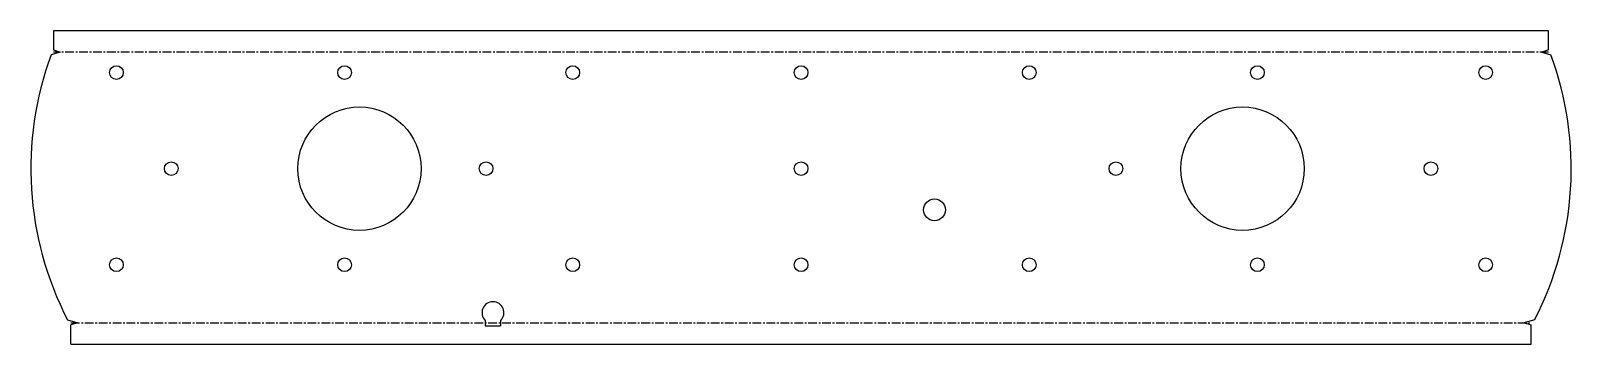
# Model space of a CAD drawing. Extents: x -1173 to 1077, y 321 to 778.
import ezdxf

# ---------------------------------------------------------------- set-up
doc = ezdxf.new("R2010")
doc.units = 0
doc.linetypes.add('CENTERX2', pattern=[20.32, 12.7, -2.54, 2.54, -2.54])
doc.layers.get('0').update_dxf_attribs({"linetype": 'CONTINUOUS'})

msp = doc.modelspace()

# ---------------------------------------------------------------- linework, layer by layer
at = {"color": 7, "linetype": 'CONTINUOUS'}
for p, q in [((-1139.5, 777.8), (-1139.5, 749.9)), ((1044.4, 777.8), (-1139.5, 777.8)), ((1044.4, 749.9), (1044.4, 777.8)), ((-1113.9, 321.1), (-1113.9, 349)), ((1018.8, 321.1), (1018.8, 349)), ((-1113.9, 321.1), (1018.8, 321.1))]:
    msp.add_line(p, q, dxfattribs=at)
for p, q in [((-1129.5, 746.9), (-1143, 742.8)), ((-1139.5, 749.9), (-1129.5, 746.9)), ((1044.4, 749.9), (1034.4, 746.9)), ((1034.4, 746.9), (1047.9, 742.8)), ((-1119, 356.5), (-1103.9, 352)), ((-1103.9, 352), (-1113.9, 349)), ((-508.8, 355.6), (-508.8, 347.7)), ((-508.8, 347.7), (-486.3, 347.7)), ((-486.3, 355.6), (-486.3, 347.7)), ((1023.9, 356.5), (1008.8, 352)), ((1008.8, 352), (1018.8, 349))]:
    msp.add_line(p, q)
at = {"color": 7, "linetype": 'CENTERX2'}
for p, q in [((1044.4, 746.9), (-1139.5, 746.9)), ((-1113.9, 352), (1018.8, 352))]:
    msp.add_line(p, q, dxfattribs=at)
at = {"color": 7, "linetype": 'CONTINUOUS'}
for centre, radius in [((-1047.5, 716.9), 10), ((-714.2, 716.9), 10), ((-380.9, 716.9), 10), ((-47.5, 716.9), 10), ((285.8, 716.9), 10), ((619.1, 716.9), 10), ((952.5, 716.9), 10), ((-692.5, 576.9), 90), ((597.5, 576.9), 90), ((-967.5, 576.9), 10), ((-507.5, 576.9), 10), ((-47.5, 576.9), 10), ((412.5, 576.9), 10), ((872.5, 576.9), 10), ((147.5, 516.9), 16), ((-1047.5, 436.9), 10), ((-714.2, 436.9), 10), ((-380.9, 436.9), 10), ((-47.5, 436.9), 10), ((285.8, 436.9), 10), ((619.1, 436.9), 10), ((952.5, 436.9), 10)]:
    msp.add_circle(centre, radius, dxfattribs=at)
for centre, radius, start, end in [((-692.5, 576.9), 480, 159.7817, 207.3326), ((597.5, 576.9), 480, 332.6674, 20.2183), ((-497.5, 366.9), 16, 314.7913, 225.2087)]:
    msp.add_arc(centre, radius, start, end, dxfattribs=at)

doc.saveas('drawing.dxf')
